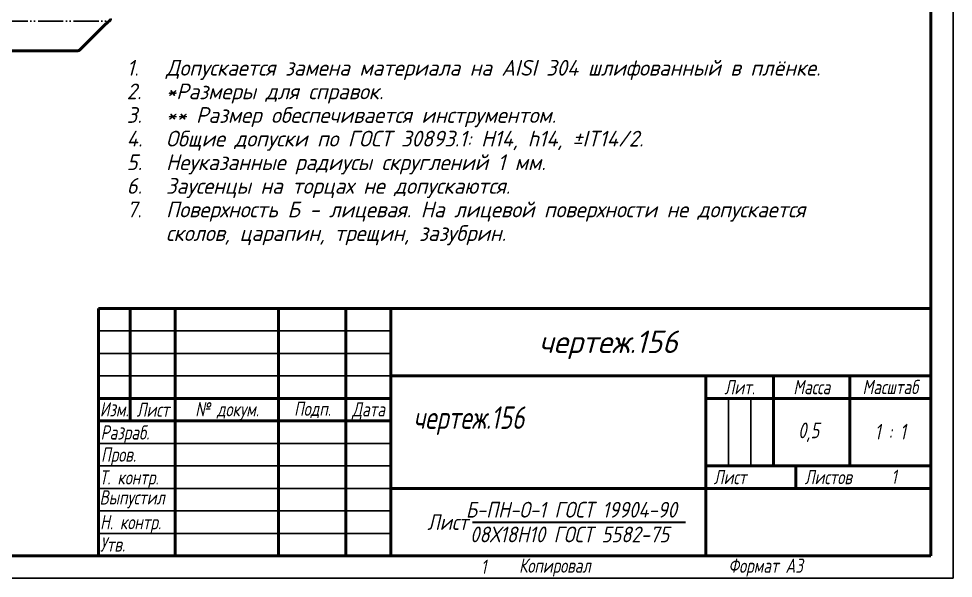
# Model space of a CAD drawing. Header units: millimetres. Extents: x 0 to 420, y 0 to 297.
# Drawn here: x 212.3 to 420, y 0 to 124.4 of the extents above; entities that cross this region are included whole.
import ezdxf
from ezdxf.enums import TextEntityAlignment as Align

# ---------------------------------------------------------------- set-up
doc = ezdxf.new("R2010")
doc.units = ezdxf.units.MM
doc.linetypes.add('LT_04', pattern=[0.7087, 0.4724, -0.0591, 0.1181, -0.0591])
doc.linetypes.add('LT_16', pattern=[0.68, 0.48, -0.06, 0.01, -0.06, 0.01, -0.06])
for name, color, linetype, lineweight in [('Layer_02', 7, 'Continuous', 50), ('Layer_03', 7, 'Continuous', 50), ('Layer_04', 7, 'Continuous', 50), ('Layer_07', 7, 'Continuous', 25), ('Layer_09', 7, 'LT_04', 25)]:
    doc.layers.add(name, color=color, linetype=linetype, lineweight=lineweight)
doc.styles.add('Style_02', font='ariali.ttf', dxfattribs={"width": 0.8})
doc.styles.add('Style_03', font='GOST Common Italic.ttf')
doc.styles.add('Style_06', font='GOST Common Italic.ttf', dxfattribs={"width": 0.8})
doc.styles.add('Style_07', font='GOST Common Italic.ttf', dxfattribs={"width": 0.8})
doc.styles.add('Style_10', font='GOST Common Italic.ttf')
doc.styles.add('Style_11', font='GOST Common Italic.ttf', dxfattribs={"width": 0.9})
doc.styles.add('Style_12', font='GOST Common Italic.ttf', dxfattribs={"width": 0.8})
doc.styles.add('Style_13', font='GOST Common Italic.ttf')
doc.styles.add('Style_14', font='GOST Common Italic.ttf', dxfattribs={"width": 0.7})
doc.styles.add('Style_15', font='GOST Common Italic.ttf', dxfattribs={"width": 0.7})

# ---------------------------------------------------------------- blocks, each defined once
blk = doc.blocks.new('Block_15')
at = {"layer": 'Layer_04', "lineweight": 25}
for p, q in [((420, 297), (420, 0)), ((420, 0), (0, 0))]:
    blk.add_line(p, q, dxfattribs=at)
at = {"layer": 'Layer_04'}
for p, q in [((415, 5), (415, 292)), ((20, 5), (415, 5))]:
    blk.add_line(p, q, dxfattribs=at)
at = {"layer": 'Layer_04', "char_height": 3.17, "attachment_point": 1, "style": 'Style_02'}
for s, insert, width in [('\\fGOST Common|b0|i1;\\H3.1700;Формат А3', (370, 4.39), 25.2103), ('\\fGOST Common|b0|i1;\\H3.1700;1', (315, 4.14), 6.6287)]:
    blk.add_mtext(s, dxfattribs=dict(at, insert=insert, width=width))
blk = doc.blocks.new('Block_16')
at = {"layer": 'Layer_03'}
for p, q in [((0, 55), (185, 55)), ((0, 0), (0, 55)), ((0, 0), (0, 55)), ((7, 55), (7, 30)), ((17, 55), (17, 0)), ((40, 55), (40, 0)), ((55, 55), (55, 0)), ((65, 55), (65, 0)), ((185, 0), (185, 55)), ((65, 40), (185, 40)), ((135, 40), (135, 0)), ((150, 40), (150, 20)), ((167, 40), (167, 20)), ((0, 35), (65, 35)), ((135, 35), (185, 35)), ((0, 30), (65, 30)), ((135, 20), (185, 20)), ((155, 20), (155, 15)), ((65, 15), (185, 15)), ((185, 0), (0, 0))]:
    blk.add_line(p, q, dxfattribs=at)
at = {"layer": 'Layer_03', "linetype": 'Continuous', "lineweight": 25}
for p, q in [((0, 50), (65, 50)), ((0, 45), (65, 45)), ((0, 40), (65, 40)), ((140, 35), (140, 20)), ((145, 35), (145, 20)), ((0, 25), (65, 25)), ((0, 20), (65, 20)), ((0, 15), (65, 15)), ((0, 10), (65, 10)), ((0, 5), (65, 5))]:
    blk.add_line(p, q, dxfattribs=at)
at = {"layer": 'Layer_03', "lineweight": 30}
blk.add_line((83.1, 7.5), (130.5, 7.5), dxfattribs=at)
at = {"layer": 'Layer_03', "char_height": 3.17, "style": 'Style_02'}
for s, insert, width, attachment_point in [('\\fGOST Common|b0|i1;\\H3.1700;Лит.', (142.52, 37.49), 14.9766, 5), ('\\fGOST Common|b0|i1;\\H3.1700;Масса', (158.55, 37.51), 16.9878, 5), ('\\fGOST Common|b0|i1;\\H3.1700;Масштаб', (176.02, 37.53), 17.8316, 5), ('\\fGOST Common|b0|i1;\\H3.1700;Изм.', (3.5, 32.56), 6.9635, 5), ('\\fGOST Common|b0|i1;\\H3.1700;Лист', (12.1, 32.5), 10.0029, 5), ('\\A0;\\fGOST Common|b0|i1;\\H3.1700;№ докум.', (28.58, 32.16), 22.9069, 5), ('\\fGOST Common|b0|i1;\\H3.1700;Подп.', (47.56, 32.45), 14.879, 5), ('\\fGOST Common|b0|i1;\\H3.1700;Дата', (60.02, 32.24), 9.9614, 5), ('\\fGOST Common|b0|i1;\\H3.1700;Разраб.', (0.47, 27), 16.9971, 4), ('\\fGOST Common|b0|i1;\\H3.1700;Пров.', (0.56, 22.08), 17.0192, 4), ('\\A0;\\fGOST Common|b0|i1;\\H3.1700;Т. контр.', (0.23, 17.01), 16.9554, 4), ('\\fGOST Common|b0|i1;\\H3.1700;Лист', (140.37, 17.5), 10.5071, 5), ('\\fGOST Common|b0|i1;\\H3.1700;Листов', (162.21, 17.5), 14.3668, 5), ('\\A1;', (150.6, 17.54), 8.8313, 5), ('\\fGOST Common|b0|i1;\\H3.1700;Н. контр.', (0.36, 7.05), 16.9999, 4), ('\\fGOST Common|b0|i1;\\H3.1700;Утв.', (0.34, 2.52), 17.0083, 4), ('\\fGOST Common|b0|i1;\\H3.1700;Копировал', (93.48, -0.59), 19.7871, 1)]:
    blk.add_mtext(s, dxfattribs=dict(at, insert=insert, width=width, attachment_point=attachment_point))
at = {"layer": 'Layer_03'}
for tag, height, style, width, p in [('Изм1_001', 2.89, 'Style_15', 0.7, (3.51, 52.52)), ('Лист1_001', 2.89, 'Style_15', 0.7, (12.03, 52.52)), ('Докум1_001', 2.89, 'Style_15', 0.7, (28.54, 52.48)), ('Изм2_001', 2.89, 'Style_15', 0.7, (3.5, 47.52)), ('Лист2_001', 2.89, 'Style_15', 0.7, (12.01, 47.5)), ('Докум2_001', 2.89, 'Style_15', 0.7, (28.53, 47.5)), ('Изм3_001', 2.89, 'Style_15', 0.7, (3.5, 42.5)), ('Лист3_001', 2.89, 'Style_15', 0.7, (12.01, 42.51)), ('Докум3_001', 2.89, 'Style_15', 0.7, (28.51, 42.48)), ('Изм4_001', 2.89, 'Style_15', 0.7, (3.51, 37.5)), ('Лист4_001', 2.89, 'Style_15', 0.7, (12, 37.53)), ('Докум4_001', 2.89, 'Style_15', 0.7, (28.51, 37.52)), ('НАИМЕНОВАНИЕ_001', 5, 'Style_07', 0.8, (74.49, 28.98)), ('Масса_001', 3.5, 'Style_12', 0.8, (158.47, 27.53)), ('Литера_001', 3.5, 'Style_12', 0.8, (137.52, 27.25)), ('Литера2_001', 3.5, 'Style_12', 0.8, (142.51, 27.22)), ('Литера3_001', 3.5, 'Style_12', 0.8, (147.52, 27.21)), ('Масштаб_001', 3.5, 'Style_12', 0.8, (174.97, 25.86)), ('Тип_документа_001', 3.17, 'Style_06', 0.8, (100.08, 17.56)), ('Листов_001', 3.17, 'Style_06', 0.8, (177.46, 17.58))]:
    blk.add_attdef(tag, text='', height=height, dxfattribs=dict(at, style=style, width=width)).set_placement(p, align=Align.MIDDLE_CENTER)
for tag, height, style, width, p in [('Подп1_001', 2.89, 'Style_15', 0.7, (40.01, 52.51)), ('Дата1_001', 2, 'Style_14', 0.7, (55.01, 52.51)), ('Подп2_001', 2.89, 'Style_15', 0.7, (40.01, 47.5)), ('Дата2_001', 2, 'Style_14', 0.7, (55.01, 47.49)), ('Подп3_001', 2.89, 'Style_15', 0.7, (40.01, 42.51)), ('Дата3_001', 2, 'Style_14', 0.7, (55.02, 42.52)), ('Подп4_001', 2.89, 'Style_15', 0.7, (40.01, 37.51)), ('Дата4_001', 2, 'Style_14', 0.7, (55.02, 37.51)), ('АВТОР_001', 3.17, 'Style_06', 0.8, (15.59, 26.85)), ('Разработал_Подп._001', 2.89, 'Style_15', 0.7, (40.05, 27.51)), ('ДАТА_СОЗДАНИЯ_001', 2, 'Style_14', 0.7, (55.01, 27.51)), ('ПРОВЕРИЛ_001', 3.17, 'Style_06', 0.8, (17.41, 22.53)), ('Проверил_Подп._001', 2.89, 'Style_15', 0.7, (40.05, 22.52)), ('ДАТА_ПРОВЕРКИ_001', 2, 'Style_14', 0.7, (55.02, 22.51)), ('ТЕХНОЛОГ_001', 3.17, 'Style_06', 0.8, (17.33, 17.54)), ('Технолог_Подп._001', 2.89, 'Style_15', 0.7, (40.05, 17.51)), ('Технолог_Дата_001', 2, 'Style_14', 0.7, (55.01, 17.5)), ('Должность_руководителя_001', 3.17, 'Style_06', 0.8, (0.52, 12.51)), ('НАЧ._ОТДЕЛА_001', 3.17, 'Style_06', 0.8, (17.46, 12.45)), ('Руководитель_Подп._001', 2.89, 'Style_15', 0.7, (40.01, 12.5)), ('Руководитель_Дата_001', 2, 'Style_14', 0.7, (55.01, 12.51)), ('НОРМОКОНТРОЛЬ_001', 3.17, 'Style_06', 0.8, (17.37, 7.48)), ('Нормоконтроль_Подп._001', 2.89, 'Style_15', 0.7, (40.05, 7.52)), ('ДАТА_НОРМОКОНТРОЛЯ_001', 2, 'Style_14', 0.7, (55.02, 7.51)), ('УТВЕРДИЛ_001', 3.17, 'Style_06', 0.8, (17.4, 2.51)), ('Утвердил_Подп._001', 2.89, 'Style_15', 0.7, (40.05, 2.51)), ('ДАТА_УТВЕРЖДЕНИЯ_001', 2, 'Style_14', 0.7, (55.01, 2.5))]:
    blk.add_attdef(tag, text='', height=height, dxfattribs=dict(at, style=style, width=width)).set_placement(p, align=Align.MIDDLE_LEFT)
for tag, height, style, p in [('ОБОЗНАЧЕНИЕ_001', 5, 'Style_10', (102.79, 45.12)), ('ОРГАНИЗАЦИЯ_001', 3.5, 'Style_13', (148.22, 5.85))]:
    blk.add_attdef(tag, text='', height=height, dxfattribs=dict(at, style=style)).set_placement(p, align=Align.MIDDLE_CENTER)
at = {"layer": 'Layer_03', "style": 'Style_11', "width": 0.9}
blk.add_attdef('Материал_Наим._001', text='', height=3.5, dxfattribs=at).set_placement((90.27, 7.5), align=Align.BOTTOM_CENTER)
blk.add_attdef('Материал_Класс_001', text='', height=3.5, dxfattribs=at).set_placement((83, 7.5), align=Align.MIDDLE_RIGHT)
blk.add_attdef('Материал_ГОСТ_001', text='', height=3.5, dxfattribs=at).set_placement((106.8, 6.5), align=Align.TOP_CENTER)

msp = doc.modelspace()

# ---------------------------------------------------------------- linework, layer by layer
at = {"layer": 'Layer_02'}
for p, q in [((225.7895, 117.4357), (231.643, 123.2893)), ((225.4359, 117.2893), (208.717, 117.2893))]:
    msp.add_line(p, q, dxfattribs=at)
msp.add_arc((225.4359, 117.7893), 0.5, 270, 315, dxfattribs=at)
msp.add_open_spline([(231.643, 123.2893), (231.7273, 123.3499), (231.8115, 123.4105), (231.893, 123.4712)], degree=3, dxfattribs=at)
msp.add_open_spline([(231.893, 123.4712), (232.28, 123.7589), (232.5885, 124.0467), (232.636, 124.3344), (232.6407, 124.363), (232.643, 124.3916), (232.643, 124.4202)], degree=3, knots=[-1.31811607, -1.31811607, -1.31811607, -1.31811607, -0.11914271, -0.11914271, -0.11914271, 0, 0, 0, 0], dxfattribs=at)
at = {"layer": 'Layer_09', "linetype": 'LT_16', "ltscale": 11.584863}
msp.add_line((208.717, 123.8547), (232.3502, 123.8547), dxfattribs=at)

# ---------------------------------------------------------------- block references
msp.add_blockref('Block_15', (0, 0))
ref = msp.add_blockref('Block_16', (230, 5))
ref.add_attrib('Должность_руководителя_001', 'Выпустил', (230.2296, 16.4047), dxfattribs={"layer": 'Layer_03', "height": 3.17, "style": 'Style_06', "width": 0.8})
ref.add_attrib('ОБОЗНАЧЕНИЕ_001', 'чертеж.156', (327.8672, 50.0911), dxfattribs={"layer": 'Layer_03', "height": 5, "style": 'Style_10'})
ref.add_attrib('НАИМЕНОВАНИЕ_001', 'чертеж.156', (299.9764, 33.2251), dxfattribs={"layer": 'Layer_03', "height": 5, "style": 'Style_07', "width": 0.8})
ref.add_attrib('Материал_Класс_001', 'Лист', (303.1051, 10.75), dxfattribs={"layer": 'Layer_03', "height": 3.5, "style": 'Style_11', "width": 0.9})
ref.add_attrib('Материал_Наим._001', 'Б-ПН-О-1 ГОСТ 19904-90', (311.6622, 13.5), dxfattribs={"layer": 'Layer_03', "height": 3.5, "style": 'Style_11', "width": 0.9})
ref.add_attrib('Материал_ГОСТ_001', '08Х18Н10 ГОСТ 5582-75', (312.6013, 8), dxfattribs={"layer": 'Layer_03', "height": 3.5, "style": 'Style_11', "width": 0.9})
ref.add_attrib('Масса_001', '0,5', (385.517, 31.1335), dxfattribs={"layer": 'Layer_03', "height": 3.5, "style": 'Style_12', "width": 0.8})
ref.add_attrib('Масштаб_001', '1 : 1', (402.5178, 30.8544), dxfattribs={"layer": 'Layer_03', "height": 3.5, "style": 'Style_12', "width": 0.8})
ref.add_attrib('Листов_001', '1', (406.2285, 20.9939), dxfattribs={"layer": 'Layer_03', "height": 3.17, "style": 'Style_06', "width": 0.8})

# ---------------------------------------------------------------- texts
at = {"layer": 'Layer_07', "style": 'Style_03'}
for s, p in [('1. ', (236.25, 111.75)), ('Допускается замена материала на AISI 304 шлифованный в плёнке.', (245, 111.75)), ('2. ', (236.25, 106.5)), ('*Размеры для справок.', (245, 106.5)), ('3. ', (236.25, 101.25)), ('** Размер обеспечивается инструментом.', (245, 101.25)), ('4. ', (236.25, 96)), ('Общие допуски по ГОСТ 30893.1: H14, h14, ±IT14/2.', (245, 96)), ('5. ', (236.25, 90.75)), ('Неуказанные радиусы скруглений 1 мм.', (245, 90.75)), ('6. ', (236.25, 85.5)), ('Заусенцы на торцах не допускаются.', (245, 85.5)), ('7. ', (236.25, 80.25)), ('Поверхность Б - лицевая. На лицевой поверхности не допускается ', (245, 80.25)), ('сколов, царапин, трещин, зазубрин.', (245, 75))]:
    msp.add_text(s, height=3.5, dxfattribs=at).set_placement(p)

doc.saveas('drawing.dxf')
